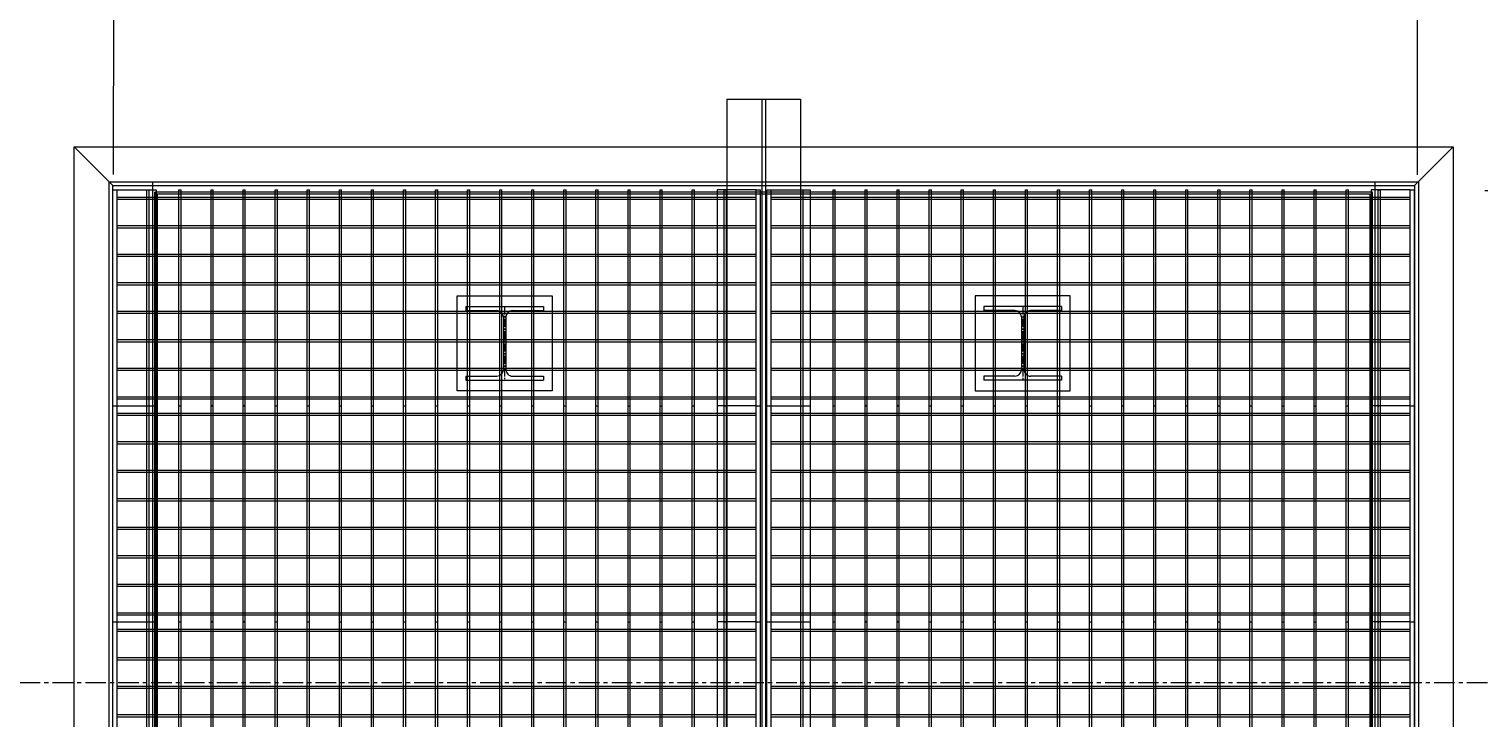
# Model space of a CAD drawing. Header units: millimetres. Extents: x 2640 to 417629, y -244569 to 49807.
# Drawn here: x 151119 to 154478, y -71775 to -70180 of the extents above; entities that cross this region are included whole.
import ezdxf

# ---------------------------------------------------------------- set-up
doc = ezdxf.new("R2010")
doc.units = ezdxf.units.MM
doc.linetypes.add('CENTER', pattern=[50.8, 31.75, -6.35, 6.35, -6.35])
doc.linetypes.add('CENTER2', pattern=[28.575, 19.05, -3.175, 3.175, -3.175])
doc.layers.get('Defpoints').update_dxf_attribs({"lineweight": 9})
for name, color, linetype, lineweight in [('AXE', 1, 'CENTER', 30), ('CACHÉ', 3, 'Continuous', 0), ('Maillage', 1, 'Continuous', 5)]:
    doc.layers.add(name, color=color, linetype=linetype, lineweight=lineweight)
doc.styles.add('ARIAL_BOLD', font='arial.ttf')
doc.dimstyles.new('ECHE 250', dxfattribs={"dimscale": 250, "dimtxt": 2.5, "dimasz": 1.5, "dimexe": 1.25, "dimexo": 0.625, "dimgap": 0.25, "dimtad": 1, "dimdec": 0, "dimtxsty": 'ARIAL_BOLD', "dimcen": 2.5, "dimclrd": 4, "dimclre": 4, "dimclrt": 6, "dimadec": 0, "dimazin": 0, "dimtfac": 1, "dimtdec": 0, "dimtmove": 0, "dimatfit": 3, "dimfxl": 1, "dimlwd": 13, "dimlwe": 13, "dimarcsym": 0})

# ---------------------------------------------------------------- blocks, each defined once
blk = doc.blocks.new('*D45')
at = {"color": 4, "lineweight": 13, "transparency": 16777216}
for p, q in [((151315.2, -70517), (151315.5, -69645.9)), ((154335.2, -70517.9), (154335.5, -69646.7)), ((151690.4, -69958.5), (153960.4, -69959.1))]:
    blk.add_line(p, q, dxfattribs=at)
at = {"color": 4, "transparency": 16777216}
for points in [[(151690.4, -69896), (151690.4, -70021), (151315.4, -69958.4)], [(153960.4, -69896.6), (153960.4, -70021.6), (154335.4, -69959.2)]]:
    blk.add_solid(points, dxfattribs=at)
at = {"layer": 'Defpoints', "color": 0, "transparency": 16777216}
for p in [(154335.4, -69959.2), (151315.2, -70673.2), (154335.2, -70674.1)]:
    blk.add_point(p, dxfattribs=at)
at = {"color": 6, "transparency": 16777216, "insert": (152825.5, -69577), "char_height": 625, "attachment_point": 5, "rotation": 359.9837, "style": 'ARIAL_BOLD'}
blk.add_mtext('3020', dxfattribs=at)
blk = doc.blocks.new('*D46')
at = {"color": 4, "lineweight": 13, "transparency": 16777216}
for p, q in [((154491.5, -70554.1), (156889.4, -70554.8)), ((156576.7, -70929.7), (156576.1, -73199.7)), ((154490.6, -73574.1), (156888.5, -73574.8))]:
    blk.add_line(p, q, dxfattribs=at)
at = {"color": 4, "transparency": 16777216}
for points in [[(156514.2, -70929.7), (156639.2, -70929.8), (156576.9, -70554.7)], [(156513.6, -73199.7), (156638.6, -73199.8), (156576, -73574.7)]]:
    blk.add_solid(points, dxfattribs=at)
at = {"layer": 'Defpoints', "color": 0, "transparency": 16777216}
for p in [(154335.2, -70554.1), (154334.4, -73574.1), (156576, -73574.7)]:
    blk.add_point(p, dxfattribs=at)
at = {"color": 6, "transparency": 16777216, "insert": (156194.6, -72064.6), "char_height": 625, "attachment_point": 5, "rotation": 89.9837, "style": 'ARIAL_BOLD'}
blk.add_mtext('3020', dxfattribs=at)
blk = doc.blocks.new('A$C1642392A')
at = {"color": 253, "lineweight": 5}
for p, q in [((-3020, -2658, 0), (-3110, -2568, 0)), ((-3110, -5763, 0), (-3110, -2568, 0)), ((-3110, -2568, 0), (90, -2568, 0)), ((-3020, -5673, 0), (-3020, -2658, 0)), ((-3020, -2658, 0), (0, -2658, 0)), ((-3010, -2668, 0), (-3010, -2658, 0)), ((-2510, -2658, 0), (-3010, -2658, 0)), ((-2510, -2668, 0), (-3010, -2668, 0)), ((-3010, -2668, 0), (-3010, -2758, 0)), ((-2993.5, -4148, 0), (-2993.5, -2668, 0)), ((-2988.5, -4148, 0), (-2988.5, -2668, 0)), ((-2927.5, -4148, 0), (-2927.5, -2668, 0)), ((-2922.5, -4148, 0), (-2922.5, -2668, 0)), ((-2861.5, -4148, 0), (-2861.5, -2668, 0)), ((-2856.5, -4148, 0), (-2856.5, -2668, 0)), ((-2795.5, -4148, 0), (-2795.5, -2668, 0)), ((-2790.5, -4148, 0), (-2790.5, -2668, 0)), ((-2729.5, -4148, 0), (-2729.5, -2668, 0)), ((-2724.5, -4148, 0), (-2724.5, -2668, 0)), ((-2663.5, -4148, 0), (-2663.5, -2668, 0)), ((-2658.5, -4148, 0), (-2658.5, -2668, 0)), ((-2597.5, -4148, 0), (-2597.5, -2668, 0)), ((-2592.5, -4148, 0), (-2592.5, -2668, 0)), ((-2531.5, -4148, 0), (-2531.5, -2668, 0)), ((-2526.5, -4148, 0), (-2526.5, -2668, 0)), ((-2510, -2668, 0), (-2510, -2658, 0)), ((-2510, -2668, 0), (-2510, -2658, 0)), ((-2010, -2658, 0), (-2510, -2658, 0)), ((-2510, -2668, 0), (-2510, -2758, 0)), ((-2010, -2668, 0), (-2510, -2668, 0)), ((-2510, -2668, 0), (-2510, -2758, 0)), ((-2493.5, -4148, 0), (-2493.5, -2668, 0)), ((-2488.5, -4148, 0), (-2488.5, -2668, 0)), ((-2427.5, -4148, 0), (-2427.5, -2668, 0)), ((-2422.5, -4148, 0), (-2422.5, -2668, 0)), ((-2361.5, -4148, 0), (-2361.5, -2668, 0)), ((-2356.5, -4148, 0), (-2356.5, -2668, 0)), ((-2295.5, -4148, 0), (-2295.5, -2668, 0)), ((-2290.5, -4148, 0), (-2290.5, -2668, 0)), ((-2229.5, -4148, 0), (-2229.5, -2668, 0)), ((-2224.5, -4148, 0), (-2224.5, -2668, 0)), ((-2163.5, -4148, 0), (-2163.5, -2668, 0)), ((-2158.5, -4148, 0), (-2158.5, -2668, 0)), ((-2097.5, -4148, 0), (-2097.5, -2668, 0)), ((-2092.5, -4148, 0), (-2092.5, -2668, 0)), ((-2031.5, -4148, 0), (-2031.5, -2668, 0)), ((-2026.5, -4148, 0), (-2026.5, -2668, 0)), ((-2010, -2668, 0), (-2010, -2658, 0)), ((-2010, -2668, 0), (-2010, -2658, 0)), ((-1510, -2658, 0), (-2010, -2658, 0)), ((-2010, -2668, 0), (-2010, -2758, 0)), ((-1510, -2668, 0), (-2010, -2668, 0)), ((-2010, -2668, 0), (-2010, -2758, 0)), ((-1993.5, -4148, 0), (-1993.5, -2668, 0)), ((-1988.5, -4148, 0), (-1988.5, -2668, 0)), ((-1927.5, -4148, 0), (-1927.5, -2668, 0)), ((-1922.5, -4148, 0), (-1922.5, -2668, 0)), ((-1861.5, -4148, 0), (-1861.5, -2668, 0)), ((-1856.5, -4148, 0), (-1856.5, -2668, 0)), ((-1795.5, -4148, 0), (-1795.5, -2668, 0)), ((-1790.5, -4148, 0), (-1790.5, -2668, 0)), ((-3010, -2741.8, 0), (-3010, -2736.8, 0)), ((-2510, -2736.8, 0), (-3010, -2736.8, 0)), ((-2510, -2741.8, 0), (-3010, -2741.8, 0)), ((-2510, -2741.8, 0), (-2510, -2736.8, 0)), ((-2510, -2741.8, 0), (-2510, -2736.8, 0)), ((-2010, -2736.8, 0), (-2510, -2736.8, 0)), ((-2010, -2741.8, 0), (-2510, -2741.8, 0)), ((-2010, -2741.8, 0), (-2010, -2736.8, 0)), ((-2010, -2741.8, 0), (-2010, -2736.8, 0)), ((-1510, -2736.8, 0), (-2010, -2736.8, 0)), ((-1510, -2741.8, 0), (-2010, -2741.8, 0)), ((-3010, -2758, 0), (-2510, -2758, 0)), ((-2510, -2758, 0), (-2010, -2758, 0)), ((-2010, -2758, 0), (-1510, -2758, 0)), ((-3010, -2816.1, 0), (-3010, -2811.1, 0)), ((-2510, -2811.1, 0), (-3010, -2811.1, 0)), ((-2510, -2816.1, 0), (-3010, -2816.1, 0)), ((-2510, -2816.1, 0), (-2510, -2811.1, 0)), ((-2510, -2816.1, 0), (-2510, -2811.1, 0)), ((-2010, -2811.1, 0), (-2510, -2811.1, 0)), ((-2010, -2816.1, 0), (-2510, -2816.1, 0)), ((-2010, -2816.1, 0), (-2010, -2811.1, 0)), ((-2010, -2816.1, 0), (-2010, -2811.1, 0)), ((-1510, -2811.1, 0), (-2010, -2811.1, 0)), ((-1510, -2816.1, 0), (-2010, -2816.1, 0)), ((-3010, -2890.4, 0), (-3010, -2885.4, 0)), ((-2510, -2885.4, 0), (-3010, -2885.4, 0)), ((-2510, -2890.4, 0), (-2510, -2885.4, 0)), ((-2510, -2890.4, 0), (-2510, -2885.4, 0)), ((-2010, -2885.4, 0), (-2510, -2885.4, 0)), ((-2010, -2890.4, 0), (-2010, -2885.4, 0)), ((-2010, -2890.4, 0), (-2010, -2885.4, 0)), ((-1510, -2885.4, 0), (-2010, -2885.4, 0)), ((-2510, -2890.4, 0), (-3010, -2890.4, 0)), ((-2010, -2890.4, 0), (-2510, -2890.4, 0)), ((-1510, -2890.4, 0), (-2010, -2890.4, 0)), ((-3010, -2964.7, 0), (-3010, -2959.7, 0)), ((-2510, -2959.7, 0), (-3010, -2959.7, 0)), ((-2510, -2964.7, 0), (-3010, -2964.7, 0)), ((-2510, -2964.7, 0), (-2510, -2959.7, 0)), ((-2510, -2964.7, 0), (-2510, -2959.7, 0)), ((-2010, -2959.7, 0), (-2510, -2959.7, 0)), ((-2010, -2964.7, 0), (-2510, -2964.7, 0)), ((-2010, -2964.7, 0), (-2010, -2959.7, 0)), ((-2010, -2964.7, 0), (-2010, -2959.7, 0)), ((-1510, -2959.7, 0), (-2010, -2959.7, 0)), ((-1510, -2964.7, 0), (-2010, -2964.7, 0)), ((-3010, -3039, 0), (-3010, -3034, 0)), ((-2510, -3034, 0), (-3010, -3034, 0)), ((-2510, -3039, 0), (-3010, -3039, 0)), ((-2510, -3039, 0), (-2510, -3034, 0)), ((-2510, -3039, 0), (-2510, -3034, 0)), ((-2010, -3034, 0), (-2510, -3034, 0)), ((-2010, -3039, 0), (-2510, -3039, 0)), ((-2010, -3039, 0), (-2010, -3034, 0)), ((-2010, -3039, 0), (-2010, -3034, 0)), ((-1510, -3034, 0), (-2010, -3034, 0)), ((-1510, -3039, 0), (-2010, -3039, 0)), ((-3010, -3113.3, 0), (-3010, -3108.3, 0)), ((-2510, -3108.3, 0), (-3010, -3108.3, 0)), ((-2510, -3113.3, 0), (-3010, -3113.3, 0)), ((-2510, -3113.3, 0), (-2510, -3108.3, 0)), ((-2510, -3113.3, 0), (-2510, -3108.3, 0)), ((-2010, -3108.3, 0), (-2510, -3108.3, 0)), ((-2010, -3113.3, 0), (-2510, -3113.3, 0)), ((-2010, -3113.3, 0), (-2010, -3108.3, 0)), ((-2010, -3113.3, 0), (-2010, -3108.3, 0)), ((-1510, -3108.3, 0), (-2010, -3108.3, 0)), ((-1510, -3113.3, 0), (-2010, -3113.3, 0)), ((-3010, -3187.6, 0), (-3010, -3182.6, 0)), ((-2510, -3182.6, 0), (-3010, -3182.6, 0)), ((-2510, -3187.6, 0), (-3010, -3187.6, 0)), ((-2510, -3187.6, 0), (-2510, -3182.6, 0)), ((-2510, -3187.6, 0), (-2510, -3182.6, 0)), ((-2010, -3182.6, 0), (-2510, -3182.6, 0)), ((-2010, -3187.6, 0), (-2510, -3187.6, 0)), ((-2010, -3187.6, 0), (-2010, -3182.6, 0)), ((-2010, -3187.6, 0), (-2010, -3182.6, 0)), ((-1510, -3182.6, 0), (-2010, -3182.6, 0)), ((-1510, -3187.6, 0), (-2010, -3187.6, 0)), ((-3010, -3261.9, 0), (-3010, -3256.9, 0)), ((-2510, -3256.9, 0), (-3010, -3256.9, 0)), ((-2510, -3261.9, 0), (-2510, -3256.9, 0)), ((-2510, -3261.9, 0), (-2510, -3256.9, 0)), ((-2010, -3256.9, 0), (-2510, -3256.9, 0)), ((-2010, -3261.9, 0), (-2010, -3256.9, 0)), ((-2010, -3261.9, 0), (-2010, -3256.9, 0)), ((-1510, -3256.9, 0), (-2010, -3256.9, 0)), ((-2510, -3261.9, 0), (-3010, -3261.9, 0)), ((-2010, -3261.9, 0), (-2510, -3261.9, 0)), ((-1510, -3261.9, 0), (-2010, -3261.9, 0)), ((-3010, -3336.2, 0), (-3010, -3331.2, 0)), ((-2510, -3331.2, 0), (-3010, -3331.2, 0)), ((-2510, -3336.2, 0), (-3010, -3336.2, 0)), ((-2510, -3336.2, 0), (-2510, -3331.2, 0)), ((-2510, -3336.2, 0), (-2510, -3331.2, 0)), ((-2010, -3331.2, 0), (-2510, -3331.2, 0)), ((-2010, -3336.2, 0), (-2510, -3336.2, 0)), ((-2010, -3336.2, 0), (-2010, -3331.2, 0)), ((-2010, -3336.2, 0), (-2010, -3331.2, 0)), ((-1510, -3331.2, 0), (-2010, -3331.2, 0)), ((-1510, -3336.2, 0), (-2010, -3336.2, 0)), ((-3010, -3410.5, 0), (-3010, -3405.5, 0)), ((-2510, -3405.5, 0), (-3010, -3405.5, 0)), ((-2510, -3410.5, 0), (-3010, -3410.5, 0)), ((-2510, -3410.5, 0), (-2510, -3405.5, 0)), ((-2510, -3410.5, 0), (-2510, -3405.5, 0)), ((-2010, -3405.5, 0), (-2510, -3405.5, 0)), ((-2010, -3410.5, 0), (-2510, -3410.5, 0)), ((-2010, -3410.5, 0), (-2010, -3405.5, 0)), ((-2010, -3410.5, 0), (-2010, -3405.5, 0)), ((-1510, -3405.5, 0), (-2010, -3405.5, 0)), ((-1510, -3410.5, 0), (-2010, -3410.5, 0)), ((-3010, -3484.8, 0), (-3010, -3479.8, 0)), ((-2510, -3479.8, 0), (-3010, -3479.8, 0)), ((-2510, -3484.8, 0), (-3010, -3484.8, 0)), ((-2510, -3484.8, 0), (-2510, -3479.8, 0)), ((-2510, -3484.8, 0), (-2510, -3479.8, 0)), ((-2010, -3479.8, 0), (-2510, -3479.8, 0)), ((-2010, -3484.8, 0), (-2510, -3484.8, 0)), ((-2010, -3484.8, 0), (-2010, -3479.8, 0)), ((-2010, -3484.8, 0), (-2010, -3479.8, 0)), ((-1510, -3479.8, 0), (-2010, -3479.8, 0)), ((-1510, -3484.8, 0), (-2010, -3484.8, 0)), ((-3010, -3559.1, 0), (-3010, -3554.1, 0)), ((-2510, -3554.1, 0), (-3010, -3554.1, 0)), ((-2510, -3559.1, 0), (-3010, -3559.1, 0)), ((-2510, -3559.1, 0), (-2510, -3554.1, 0)), ((-2510, -3559.1, 0), (-2510, -3554.1, 0)), ((-2010, -3554.1, 0), (-2510, -3554.1, 0)), ((-2010, -3559.1, 0), (-2510, -3559.1, 0)), ((-2010, -3559.1, 0), (-2010, -3554.1, 0)), ((-2010, -3559.1, 0), (-2010, -3554.1, 0)), ((-1510, -3554.1, 0), (-2010, -3554.1, 0)), ((-1510, -3559.1, 0), (-2010, -3559.1, 0)), ((-3010, -3633.4, 0), (-3010, -3628.4, 0)), ((-2510, -3628.4, 0), (-3010, -3628.4, 0)), ((-2510, -3633.4, 0), (-3010, -3633.4, 0)), ((-2510, -3633.4, 0), (-2510, -3628.4, 0)), ((-2510, -3633.4, 0), (-2510, -3628.4, 0)), ((-2010, -3628.4, 0), (-2510, -3628.4, 0)), ((-2010, -3633.4, 0), (-2510, -3633.4, 0)), ((-2010, -3633.4, 0), (-2010, -3628.4, 0)), ((-2010, -3633.4, 0), (-2010, -3628.4, 0)), ((-1510, -3628.4, 0), (-2010, -3628.4, 0)), ((-1510, -3633.4, 0), (-2010, -3633.4, 0)), ((-3010, -3707.7, 0), (-3010, -3702.7, 0)), ((-2510, -3702.7, 0), (-3010, -3702.7, 0)), ((-2510, -3707.7, 0), (-3010, -3707.7, 0)), ((-2510, -3707.7, 0), (-2510, -3702.7, 0)), ((-2510, -3707.7, 0), (-2510, -3702.7, 0)), ((-2010, -3702.7, 0), (-2510, -3702.7, 0)), ((-2010, -3707.7, 0), (-2510, -3707.7, 0)), ((-2010, -3707.7, 0), (-2010, -3702.7, 0)), ((-2010, -3707.7, 0), (-2010, -3702.7, 0)), ((-1510, -3702.7, 0), (-2010, -3702.7, 0)), ((-1510, -3707.7, 0), (-2010, -3707.7, 0)), ((-3010, -3782, 0), (-3010, -3777, 0)), ((-2510, -3777, 0), (-3010, -3777, 0)), ((-2510, -3782, 0), (-3010, -3782, 0)), ((-2510, -3782, 0), (-2510, -3777, 0)), ((-2510, -3782, 0), (-2510, -3777, 0)), ((-2010, -3777, 0), (-2510, -3777, 0)), ((-2010, -3782, 0), (-2510, -3782, 0)), ((-2010, -3782, 0), (-2010, -3777, 0)), ((-2010, -3782, 0), (-2010, -3777, 0)), ((-1510, -3777, 0), (-2010, -3777, 0)), ((-1510, -3782, 0), (-2010, -3782, 0)), ((-3010, -3856.3, 0), (-3010, -3851.3, 0)), ((-2510, -3851.3, 0), (-3010, -3851.3, 0)), ((-2510, -3856.3, 0), (-3010, -3856.3, 0)), ((-2510, -3851.3, 0), (-2510, -3856.3, 0)), ((-2510, -3856.3, 0), (-2510, -3851.3, 0)), ((-2010, -3851.3, 0), (-2510, -3851.3, 0)), ((-2010, -3856.3, 0), (-2510, -3856.3, 0)), ((-2010, -3851.3, 0), (-2010, -3856.3, 0)), ((-2010, -3856.3, 0), (-2010, -3851.3, 0)), ((-1510, -3851.3, 0), (-2010, -3851.3, 0)), ((-1510, -3856.3, 0), (-2010, -3856.3, 0)), ((-3010, -3930.6, 0), (-3010, -3925.6, 0)), ((-2510, -3925.6, 0), (-3010, -3925.6, 0)), ((-2510, -3925.6, 0), (-2510, -3930.6, 0)), ((-2510, -3930.6, 0), (-2510, -3925.6, 0)), ((-2010, -3925.6, 0), (-2510, -3925.6, 0)), ((-2010, -3925.6, 0), (-2010, -3930.6, 0)), ((-2010, -3930.6, 0), (-2010, -3925.6, 0)), ((-1510, -3925.6, 0), (-2010, -3925.6, 0)), ((-2510, -3930.6, 0), (-3010, -3930.6, 0)), ((-2010, -3930.6, 0), (-2510, -3930.6, 0)), ((-1510, -3930.6, 0), (-2010, -3930.6, 0)), ((-3010, -4004.9, 0), (-3010, -3999.9, 0)), ((-2510, -3999.9, 0), (-3010, -3999.9, 0)), ((-2510, -4004.9, 0), (-3010, -4004.9, 0)), ((-2510, -4004.9, 0), (-2510, -3999.9, 0)), ((-2510, -4004.9, 0), (-2510, -3999.9, 0)), ((-2010, -3999.9, 0), (-2510, -3999.9, 0)), ((-2010, -4004.9, 0), (-2510, -4004.9, 0)), ((-2010, -4004.9, 0), (-2010, -3999.9, 0)), ((-2010, -4004.9, 0), (-2010, -3999.9, 0)), ((-1510, -3999.9, 0), (-2010, -3999.9, 0)), ((-1510, -4004.9, 0), (-2010, -4004.9, 0)), ((-3010, -4058, 0), (-2510, -4058, 0)), ((-3010, -4148, 0), (-3010, -4058, 0)), ((-2510, -4148, 0), (-2510, -4058, 0)), ((-2510, -4058, 0), (-2010, -4058, 0)), ((-2510, -4148, 0), (-2510, -4058, 0)), ((-2010, -4148, 0), (-2010, -4058, 0)), ((-2010, -4058, 0), (-1510, -4058, 0)), ((-2010, -4148, 0), (-2010, -4058, 0)), ((-3220, -4250.5, 0), (-3220, -4080.5, 0)), ((-3220, -4080.5, 0), (200, -4080.5, 0)), ((-3220, -4235.5, 0), (-3220, -4095.5, 0)), ((-3010, -4079.2, 0), (-3010, -4074.2, 0)), ((-2510, -4074.2, 0), (-3010, -4074.2, 0)), ((-2510, -4079.2, 0), (-3010, -4079.2, 0)), ((-2510, -4079.2, 0), (-2510, -4074.2, 0)), ((-2510, -4079.2, 0), (-2510, -4074.2, 0)), ((-2010, -4074.2, 0), (-2510, -4074.2, 0)), ((-2010, -4079.2, 0), (-2510, -4079.2, 0)), ((-2010, -4079.2, 0), (-2010, -4074.2, 0)), ((-2010, -4079.2, 0), (-2010, -4074.2, 0)), ((-1510, -4074.2, 0), (-2010, -4074.2, 0)), ((-1510, -4079.2, 0), (-2010, -4079.2, 0)), ((-3010, -4158, 0), (-3010, -4148, 0)), ((-2510, -4148, 0), (-3010, -4148, 0)), ((-2510, -4158, 0), (-3010, -4158, 0)), ((-2510, -4158, 0), (-2510, -4148, 0)), ((-2510, -4158, 0), (-2510, -4148, 0)), ((-2010, -4148, 0), (-2510, -4148, 0)), ((-2010, -4158, 0), (-2510, -4158, 0)), ((-2010, -4158, 0), (-2010, -4148, 0)), ((-2010, -4158, 0), (-2010, -4148, 0)), ((-1510, -4148, 0), (-2010, -4148, 0)), ((-1510, -4158, 0), (-2010, -4158, 0)), ((-3010, -4183, 0), (-3010, -4173, 0)), ((-2510, -4173, 0), (-3010, -4173, 0)), ((-2510, -4183, 0), (-3010, -4183, 0)), ((-3010, -4183, 0), (-3010, -4273, 0)), ((-2993.5, -5663, 0), (-2993.5, -4183, 0)), ((-2988.5, -5663, 0), (-2988.5, -4183, 0)), ((-2927.5, -5663, 0), (-2927.5, -4183, 0)), ((-2922.5, -5663, 0), (-2922.5, -4183, 0)), ((-2861.5, -5663, 0), (-2861.5, -4183, 0)), ((-2856.5, -5663, 0), (-2856.5, -4183, 0)), ((-2795.5, -5663, 0), (-2795.5, -4183, 0)), ((-2790.5, -5663, 0), (-2790.5, -4183, 0)), ((-2729.5, -5663, 0), (-2729.5, -4183, 0)), ((-2724.5, -5663, 0), (-2724.5, -4183, 0)), ((-2663.5, -5663, 0), (-2663.5, -4183, 0)), ((-2658.5, -5663, 0), (-2658.5, -4183, 0)), ((-2597.5, -5663, 0), (-2597.5, -4183, 0)), ((-2592.5, -5663, 0), (-2592.5, -4183, 0)), ((-2531.5, -5663, 0), (-2531.5, -4183, 0)), ((-2526.5, -5663, 0), (-2526.5, -4183, 0)), ((-2510, -4183, 0), (-2510, -4173, 0)), ((-2510, -4183, 0), (-2510, -4173, 0)), ((-2010, -4173, 0), (-2510, -4173, 0)), ((-2510, -4183, 0), (-2510, -4273, 0)), ((-2010, -4183, 0), (-2510, -4183, 0)), ((-2510, -4183, 0), (-2510, -4273, 0)), ((-2493.5, -5663, 0), (-2493.5, -4183, 0)), ((-2488.5, -5663, 0), (-2488.5, -4183, 0)), ((-2427.5, -5663, 0), (-2427.5, -4183, 0)), ((-2422.5, -5663, 0), (-2422.5, -4183, 0)), ((-2361.5, -5663, 0), (-2361.5, -4183, 0)), ((-2356.5, -5663, 0), (-2356.5, -4183, 0)), ((-2295.5, -5663, 0), (-2295.5, -4183, 0)), ((-2290.5, -5663, 0), (-2290.5, -4183, 0)), ((-2229.5, -5663, 0), (-2229.5, -4183, 0)), ((-2224.5, -5663, 0), (-2224.5, -4183, 0)), ((-2163.5, -5663, 0), (-2163.5, -4183, 0)), ((-2158.5, -5663, 0), (-2158.5, -4183, 0)), ((-2097.5, -5663, 0), (-2097.5, -4183, 0)), ((-2092.5, -5663, 0), (-2092.5, -4183, 0)), ((-2031.5, -5663, 0), (-2031.5, -4183, 0)), ((-2026.5, -5663, 0), (-2026.5, -4183, 0)), ((-2010, -4183, 0), (-2010, -4173, 0)), ((-2010, -4183, 0), (-2010, -4173, 0)), ((-1510, -4173, 0), (-2010, -4173, 0)), ((-2010, -4183, 0), (-2010, -4273, 0)), ((-1510, -4183, 0), (-2010, -4183, 0)), ((-2010, -4183, 0), (-2010, -4273, 0)), ((-1993.5, -5663, 0), (-1993.5, -4183, 0)), ((-1988.5, -5663, 0), (-1988.5, -4183, 0)), ((-1927.5, -5663, 0), (-1927.5, -4183, 0)), ((-1922.5, -5663, 0), (-1922.5, -4183, 0)), ((-1861.5, -5663, 0), (-1861.5, -4183, 0)), ((-1856.5, -5663, 0), (-1856.5, -4183, 0)), ((-1795.5, -5663, 0), (-1795.5, -4183, 0)), ((-1790.5, -5663, 0), (-1790.5, -4183, 0)), ((-3220, -4250.5, 0), (200, -4250.5, 0)), ((-3010, -4256.8, 0), (-3010, -4251.8, 0)), ((-2510, -4251.8, 0), (-3010, -4251.8, 0)), ((-2510, -4256.8, 0), (-3010, -4256.8, 0)), ((-2510, -4256.8, 0), (-2510, -4251.8, 0)), ((-2510, -4256.8, 0), (-2510, -4251.8, 0)), ((-2010, -4251.8, 0), (-2510, -4251.8, 0)), ((-2010, -4256.8, 0), (-2510, -4256.8, 0)), ((-2010, -4256.8, 0), (-2010, -4251.8, 0)), ((-2010, -4256.8, 0), (-2010, -4251.8, 0)), ((-1510, -4251.8, 0), (-2010, -4251.8, 0)), ((-1510, -4256.8, 0), (-2010, -4256.8, 0)), ((-3010, -4273, 0), (-2510, -4273, 0)), ((-2510, -4273, 0), (-2010, -4273, 0)), ((-2010, -4273, 0), (-1510, -4273, 0)), ((-3010, -4331.1, 0), (-3010, -4326.1, 0)), ((-2510, -4326.1, 0), (-3010, -4326.1, 0)), ((-2510, -4331.1, 0), (-3010, -4331.1, 0)), ((-2510, -4331.1, 0), (-2510, -4326.1, 0)), ((-2510, -4331.1, 0), (-2510, -4326.1, 0)), ((-2010, -4326.1, 0), (-2510, -4326.1, 0)), ((-2010, -4331.1, 0), (-2510, -4331.1, 0)), ((-2010, -4331.1, 0), (-2010, -4326.1, 0)), ((-2010, -4331.1, 0), (-2010, -4326.1, 0)), ((-1510, -4326.1, 0), (-2010, -4326.1, 0)), ((-1510, -4331.1, 0), (-2010, -4331.1, 0)), ((-3010, -4405.4, 0), (-3010, -4400.4, 0)), ((-2510, -4400.4, 0), (-3010, -4400.4, 0)), ((-2510, -4405.4, 0), (-3010, -4405.4, 0)), ((-2510, -4405.4, 0), (-2510, -4400.4, 0)), ((-2510, -4405.4, 0), (-2510, -4400.4, 0)), ((-2010, -4400.4, 0), (-2510, -4400.4, 0)), ((-2010, -4405.4, 0), (-2510, -4405.4, 0)), ((-2010, -4405.4, 0), (-2010, -4400.4, 0)), ((-2010, -4405.4, 0), (-2010, -4400.4, 0)), ((-1510, -4400.4, 0), (-2010, -4400.4, 0)), ((-1510, -4405.4, 0), (-2010, -4405.4, 0)), ((-3010, -4479.7, 0), (-3010, -4474.7, 0)), ((-2510, -4474.7, 0), (-3010, -4474.7, 0)), ((-2510, -4479.7, 0), (-3010, -4479.7, 0)), ((-2510, -4479.7, 0), (-2510, -4474.7, 0)), ((-2510, -4479.7, 0), (-2510, -4474.7, 0)), ((-2010, -4474.7, 0), (-2510, -4474.7, 0)), ((-2010, -4479.7, 0), (-2510, -4479.7, 0)), ((-2010, -4479.7, 0), (-2010, -4474.7, 0)), ((-2010, -4479.7, 0), (-2010, -4474.7, 0)), ((-1510, -4474.7, 0), (-2010, -4474.7, 0)), ((-1510, -4479.7, 0), (-2010, -4479.7, 0)), ((-3010, -4554, 0), (-3010, -4549, 0)), ((-2510, -4549, 0), (-3010, -4549, 0)), ((-2510, -4554, 0), (-3010, -4554, 0)), ((-2510, -4554, 0), (-2510, -4549, 0)), ((-2510, -4554, 0), (-2510, -4549, 0)), ((-2010, -4549, 0), (-2510, -4549, 0)), ((-2010, -4554, 0), (-2510, -4554, 0)), ((-2010, -4554, 0), (-2010, -4549, 0)), ((-2010, -4554, 0), (-2010, -4549, 0)), ((-1510, -4549, 0), (-2010, -4549, 0)), ((-1510, -4554, 0), (-2010, -4554, 0)), ((-3010, -4628.3, 0), (-3010, -4623.3, 0)), ((-2510, -4623.3, 0), (-3010, -4623.3, 0)), ((-2510, -4628.3, 0), (-3010, -4628.3, 0)), ((-2510, -4628.3, 0), (-2510, -4623.3, 0)), ((-2510, -4628.3, 0), (-2510, -4623.3, 0)), ((-2010, -4623.3, 0), (-2510, -4623.3, 0)), ((-2010, -4628.3, 0), (-2510, -4628.3, 0)), ((-2010, -4628.3, 0), (-2010, -4623.3, 0)), ((-2010, -4628.3, 0), (-2010, -4623.3, 0)), ((-1510, -4623.3, 0), (-2010, -4623.3, 0)), ((-1510, -4628.3, 0), (-2010, -4628.3, 0)), ((-3010, -4702.6, 0), (-3010, -4697.6, 0)), ((-2510, -4697.6, 0), (-3010, -4697.6, 0)), ((-2510, -4702.6, 0), (-2510, -4697.6, 0)), ((-2510, -4702.6, 0), (-2510, -4697.6, 0)), ((-2010, -4697.6, 0), (-2510, -4697.6, 0)), ((-2010, -4702.6, 0), (-2010, -4697.6, 0)), ((-2010, -4702.6, 0), (-2010, -4697.6, 0)), ((-1510, -4697.6, 0), (-2010, -4697.6, 0)), ((-2510, -4702.6, 0), (-3010, -4702.6, 0)), ((-2010, -4702.6, 0), (-2510, -4702.6, 0)), ((-1510, -4702.6, 0), (-2010, -4702.6, 0)), ((-3010, -4776.9, 0), (-3010, -4771.9, 0)), ((-2510, -4771.9, 0), (-3010, -4771.9, 0)), ((-2510, -4776.9, 0), (-3010, -4776.9, 0)), ((-2510, -4776.9, 0), (-2510, -4771.9, 0)), ((-2510, -4776.9, 0), (-2510, -4771.9, 0)), ((-2010, -4771.9, 0), (-2510, -4771.9, 0)), ((-2010, -4776.9, 0), (-2510, -4776.9, 0)), ((-2010, -4776.9, 0), (-2010, -4771.9, 0)), ((-2010, -4776.9, 0), (-2010, -4771.9, 0)), ((-1510, -4771.9, 0), (-2010, -4771.9, 0)), ((-1510, -4776.9, 0), (-2010, -4776.9, 0)), ((-3010, -4851.2, 0), (-3010, -4846.2, 0)), ((-2510, -4846.2, 0), (-3010, -4846.2, 0)), ((-2510, -4851.2, 0), (-3010, -4851.2, 0)), ((-2510, -4851.2, 0), (-2510, -4846.2, 0)), ((-2510, -4851.2, 0), (-2510, -4846.2, 0)), ((-2010, -4846.2, 0), (-2510, -4846.2, 0)), ((-2010, -4851.2, 0), (-2510, -4851.2, 0)), ((-2010, -4851.2, 0), (-2010, -4846.2, 0)), ((-2010, -4851.2, 0), (-2010, -4846.2, 0)), ((-1510, -4846.2, 0), (-2010, -4846.2, 0)), ((-1510, -4851.2, 0), (-2010, -4851.2, 0)), ((-3010, -4925.5, 0), (-3010, -4920.5, 0)), ((-2510, -4920.5, 0), (-3010, -4920.5, 0)), ((-2510, -4925.5, 0), (-3010, -4925.5, 0)), ((-2510, -4925.5, 0), (-2510, -4920.5, 0)), ((-2510, -4925.5, 0), (-2510, -4920.5, 0)), ((-2010, -4920.5, 0), (-2510, -4920.5, 0)), ((-2010, -4925.5, 0), (-2510, -4925.5, 0)), ((-2010, -4925.5, 0), (-2010, -4920.5, 0)), ((-2010, -4925.5, 0), (-2010, -4920.5, 0)), ((-1510, -4920.5, 0), (-2010, -4920.5, 0)), ((-1510, -4925.5, 0), (-2010, -4925.5, 0)), ((-3010, -4999.8, 0), (-3010, -4994.8, 0)), ((-2510, -4994.8, 0), (-3010, -4994.8, 0)), ((-2510, -4999.8, 0), (-3010, -4999.8, 0)), ((-2510, -4999.8, 0), (-2510, -4994.8, 0)), ((-2510, -4999.8, 0), (-2510, -4994.8, 0)), ((-2010, -4994.8, 0), (-2510, -4994.8, 0)), ((-2010, -4999.8, 0), (-2510, -4999.8, 0)), ((-2010, -4999.8, 0), (-2010, -4994.8, 0)), ((-2010, -4999.8, 0), (-2010, -4994.8, 0)), ((-1510, -4994.8, 0), (-2010, -4994.8, 0)), ((-1510, -4999.8, 0), (-2010, -4999.8, 0)), ((-3010, -5074.1, 0), (-3010, -5069.1, 0)), ((-2510, -5069.1, 0), (-3010, -5069.1, 0)), ((-2510, -5074.1, 0), (-2510, -5069.1, 0)), ((-2510, -5074.1, 0), (-2510, -5069.1, 0)), ((-2010, -5069.1, 0), (-2510, -5069.1, 0)), ((-2010, -5074.1, 0), (-2010, -5069.1, 0)), ((-2010, -5074.1, 0), (-2010, -5069.1, 0)), ((-1510, -5069.1, 0), (-2010, -5069.1, 0)), ((-2510, -5074.1, 0), (-3010, -5074.1, 0)), ((-2010, -5074.1, 0), (-2510, -5074.1, 0)), ((-1510, -5074.1, 0), (-2010, -5074.1, 0)), ((-3010, -5148.4, 0), (-3010, -5143.4, 0)), ((-2510, -5143.4, 0), (-3010, -5143.4, 0)), ((-2510, -5148.4, 0), (-3010, -5148.4, 0)), ((-2510, -5148.4, 0), (-2510, -5143.4, 0)), ((-2510, -5148.4, 0), (-2510, -5143.4, 0)), ((-2010, -5143.4, 0), (-2510, -5143.4, 0)), ((-2010, -5148.4, 0), (-2510, -5148.4, 0)), ((-2010, -5148.4, 0), (-2010, -5143.4, 0)), ((-2010, -5148.4, 0), (-2010, -5143.4, 0)), ((-1510, -5143.4, 0), (-2010, -5143.4, 0)), ((-1510, -5148.4, 0), (-2010, -5148.4, 0)), ((-3010, -5222.7, 0), (-3010, -5217.7, 0)), ((-2510, -5217.7, 0), (-3010, -5217.7, 0)), ((-2510, -5222.7, 0), (-3010, -5222.7, 0)), ((-2510, -5222.7, 0), (-2510, -5217.7, 0)), ((-2510, -5222.7, 0), (-2510, -5217.7, 0)), ((-2010, -5217.7, 0), (-2510, -5217.7, 0)), ((-2010, -5222.7, 0), (-2510, -5222.7, 0)), ((-2010, -5222.7, 0), (-2010, -5217.7, 0)), ((-2010, -5222.7, 0), (-2010, -5217.7, 0)), ((-1510, -5217.7, 0), (-2010, -5217.7, 0)), ((-1510, -5222.7, 0), (-2010, -5222.7, 0)), ((-3010, -5297, 0), (-3010, -5292, 0)), ((-2510, -5292, 0), (-3010, -5292, 0)), ((-2510, -5297, 0), (-3010, -5297, 0)), ((-2510, -5297, 0), (-2510, -5292, 0)), ((-2510, -5297, 0), (-2510, -5292, 0)), ((-2010, -5292, 0), (-2510, -5292, 0)), ((-2010, -5297, 0), (-2510, -5297, 0)), ((-2010, -5297, 0), (-2010, -5292, 0)), ((-2010, -5297, 0), (-2010, -5292, 0)), ((-1510, -5292, 0), (-2010, -5292, 0)), ((-1510, -5297, 0), (-2010, -5297, 0)), ((-3010, -5371.3, 0), (-3010, -5366.3, 0)), ((-2510, -5366.3, 0), (-3010, -5366.3, 0)), ((-2510, -5371.3, 0), (-3010, -5371.3, 0)), ((-2510, -5366.3, 0), (-2510, -5371.3, 0)), ((-2510, -5371.3, 0), (-2510, -5366.3, 0)), ((-2010, -5366.3, 0), (-2510, -5366.3, 0)), ((-2010, -5371.3, 0), (-2510, -5371.3, 0)), ((-2010, -5366.3, 0), (-2010, -5371.3, 0)), ((-2010, -5371.3, 0), (-2010, -5366.3, 0)), ((-1510, -5366.3, 0), (-2010, -5366.3, 0)), ((-1510, -5371.3, 0), (-2010, -5371.3, 0)), ((-3010, -5445.6, 0), (-3010, -5440.6, 0)), ((-2510, -5440.6, 0), (-3010, -5440.6, 0)), ((-2510, -5440.6, 0), (-2510, -5445.6, 0)), ((-2510, -5445.6, 0), (-2510, -5440.6, 0)), ((-2010, -5440.6, 0), (-2510, -5440.6, 0)), ((-2010, -5440.6, 0), (-2010, -5445.6, 0)), ((-2010, -5445.6, 0), (-2010, -5440.6, 0)), ((-1510, -5440.6, 0), (-2010, -5440.6, 0)), ((-2510, -5445.6, 0), (-3010, -5445.6, 0)), ((-2010, -5445.6, 0), (-2510, -5445.6, 0)), ((-1510, -5445.6, 0), (-2010, -5445.6, 0)), ((-3010, -5519.9, 0), (-3010, -5514.9, 0)), ((-2510, -5514.9, 0), (-3010, -5514.9, 0)), ((-2510, -5519.9, 0), (-3010, -5519.9, 0)), ((-2510, -5519.9, 0), (-2510, -5514.9, 0)), ((-2510, -5519.9, 0), (-2510, -5514.9, 0)), ((-2010, -5514.9, 0), (-2510, -5514.9, 0)), ((-2010, -5519.9, 0), (-2510, -5519.9, 0)), ((-2010, -5519.9, 0), (-2010, -5514.9, 0)), ((-2010, -5519.9, 0), (-2010, -5514.9, 0)), ((-1510, -5514.9, 0), (-2010, -5514.9, 0)), ((-1510, -5519.9, 0), (-2010, -5519.9, 0)), ((-3010, -5573, 0), (-2510, -5573, 0)), ((-3010, -5663, 0), (-3010, -5573, 0)), ((-2510, -5663, 0), (-2510, -5573, 0)), ((-2510, -5573, 0), (-2010, -5573, 0)), ((-2510, -5663, 0), (-2510, -5573, 0)), ((-2010, -5663, 0), (-2010, -5573, 0)), ((-2010, -5573, 0), (-1510, -5573, 0)), ((-2010, -5663, 0), (-2010, -5573, 0)), ((-3010, -5594.2, 0), (-3010, -5589.2, 0)), ((-2510, -5589.2, 0), (-3010, -5589.2, 0)), ((-2510, -5594.2, 0), (-3010, -5594.2, 0)), ((-2510, -5594.2, 0), (-2510, -5589.2, 0)), ((-2510, -5594.2, 0), (-2510, -5589.2, 0)), ((-2010, -5589.2, 0), (-2510, -5589.2, 0)), ((-2010, -5594.2, 0), (-2510, -5594.2, 0)), ((-2010, -5594.2, 0), (-2010, -5589.2, 0)), ((-2010, -5594.2, 0), (-2010, -5589.2, 0)), ((-1510, -5589.2, 0), (-2010, -5589.2, 0)), ((-1510, -5594.2, 0), (-2010, -5594.2, 0)), ((-3020, -5673, 0), (-3110, -5763, 0)), ((0, -5673, 0), (-3020, -5673, 0)), ((-3010, -5673, 0), (-3010, -5663, 0)), ((-2510, -5663, 0), (-3010, -5663, 0)), ((-2510, -5673, 0), (-3010, -5673, 0)), ((-2510, -5673, 0), (-2510, -5663, 0)), ((-2510, -5673, 0), (-2510, -5663, 0)), ((-2010, -5663, 0), (-2510, -5663, 0)), ((-2010, -5673, 0), (-2510, -5673, 0)), ((-2010, -5673, 0), (-2010, -5663, 0)), ((-2010, -5673, 0), (-2010, -5663, 0)), ((-1510, -5663, 0), (-2010, -5663, 0)), ((-1510, -5673, 0), (-2010, -5673, 0)), ((90, -5763, 0), (-3110, -5763, 0))]:
    blk.add_line(p, q, dxfattribs=at)
at = {"color": 253, "linetype": 'Continuous', "lineweight": 5}
for p, q in [((-3005, -2755.5, 0), (-3005, -5575.5, 0)), ((-5, -2755.5, 0), (-3005, -2755.5, 0)), ((-3000, -2760.5, 0), (-3000, -5570.5, 0)), ((-10, -2760.5, 0), (-3000, -2760.5, 0)), ((-1670, -2759.6, 0), (-2997.2, -2760.5, 0)), ((-2740.5, -3475.5, 0), (-2740.5, -3655.5, 0)), ((-2740.5, -3475.5, 0), (-2731, -3475.5, 0)), ((-2731, -3475.5, 0), (-2731, -3547.5, 0)), ((-2579, -3475.5, 0), (-2579, -3547.5, 0)), ((-2579, -3475.5, 0), (-2569.5, -3475.5, 0)), ((-2569.5, -3475.5, 0), (-2569.5, -3655.5, 0)), ((-2731, -3583.5, 0), (-2731, -3655.5, 0)), ((-2716, -3562.5, 0), (-2594, -3562.5, 0)), ((-2716, -3568.5, 0), (-2594, -3568.5, 0)), ((-2579, -3583.5, 0), (-2579, -3655.5, 0)), ((-2740.5, -3655.5, 0), (-2731, -3655.5, 0)), ((-2579, -3655.5, 0), (-2569.5, -3655.5, 0)), ((-2740.5, -4855.5, 0), (-2740.5, -4675.5, 0)), ((-2740.5, -4675.5, 0), (-2731, -4675.5, 0)), ((-2731, -4747.5, 0), (-2731, -4675.5, 0)), ((-2579, -4747.5, 0), (-2579, -4675.5, 0)), ((-2579, -4675.5, 0), (-2569.5, -4675.5, 0)), ((-2569.5, -4855.5, 0), (-2569.5, -4675.5, 0)), ((-2716, -4762.5, 0), (-2594, -4762.5, 0)), ((-2716, -4768.5, 0), (-2594, -4768.5, 0)), ((-2731, -4855.5, 0), (-2731, -4783.5, 0)), ((-2579, -4855.5, 0), (-2579, -4783.5, 0)), ((-2740.5, -4855.5, 0), (-2731, -4855.5, 0)), ((-2579, -4855.5, 0), (-2569.5, -4855.5, 0)), ((-3005, -5575.5, 0), (-5, -5575.5, 0)), ((-3000, -5570.5, 0), (-10, -5570.5, 0)), ((-1670, -5571.4, 0), (-2997.2, -5570.5, 0))]:
    blk.add_line(p, q, dxfattribs=at)
for centre, start, end in [((-2716, -3547.5, 0), 180, 270), ((-2594, -3547.5, 0), 270, 0), ((-2716, -3583.5, 0), 90, 180), ((-2594, -3583.5, 0), 0, 90), ((-2716, -4747.5, 0), 180, 270), ((-2716, -4783.5, 0), 90, 180), ((-2594, -4747.5, 0), 270, 0), ((-2594, -4783.5, 0), 0, 90)]:
    blk.add_arc(centre, 15, start, end, dxfattribs=at)
at = {"layer": 'AXE', "color": 253, "linetype": 'CENTER2', "lineweight": 5}
for p, q in [((-2740.5, -3565.5, 0), (-2569.5, -3565.5, 0)), ((-2740.5, -4765.5, 0), (-2569.5, -4765.5, 0))]:
    blk.add_line(p, q, dxfattribs=at)
at = {"layer": 'CACHÉ', "color": 253, "lineweight": 5, "ltscale": 50}
for p, q in [((-3029, -5682, 0), (-3029, -2649, 0)), ((-3029, -2649, 0), (9, -2649, 0)), ((-3029, -2750, 0), (9, -2750, 0)), ((-1675, -2755.5, 0), (-3005, -2755.5, 0)), ((-2545, -3455.5, 0), (-2765, -3455.5, 0)), ((-2765, -3455.5, 0), (-2765, -3675.5, 0)), ((-2545, -3675.5, 0), (-2545, -3455.5, 0)), ((-2765, -3675.5, 0), (-2545, -3675.5, 0)), ((-3220, -4161.5, 0), (200, -4161.5, 0)), ((-3220, -4169.5, 0), (200, -4169.5, 0)), ((-2765, -4875.5, 0), (-2765, -4655.5, 0)), ((-2765, -4655.5, 0), (-2545, -4655.5, 0)), ((-2545, -4655.5, 0), (-2545, -4875.5, 0)), ((-2545, -4875.5, 0), (-2765, -4875.5, 0)), ((-1675, -5575.5, 0), (-3005, -5575.5, 0)), ((-3029, -5581, 0), (9, -5581, 0)), ((9, -5682, 0), (-3029, -5682, 0))]:
    blk.add_line(p, q, dxfattribs=at)
blk = doc.blocks.new('ssdd')
at = {"layer": 'Maillage', "linetype": 'CENTER', "lineweight": 0, "ltscale": 1.5}
blk.add_line((2172868.8, -120296.5, 0), (2172868.8, -75806.3), dxfattribs=at)
blk.add_blockref('A$C1642392A', (2174738.8, -74021.3))

msp = doc.modelspace()

# ---------------------------------------------------------------- block references
at = {"rotation": 270.0000000000001}
msp.add_blockref('ssdd', (231007.77841, 2101175.93098), dxfattribs=at)

# ---------------------------------------------------------------- dimensions: what is measured, and where the dimension line sits
at = {"color": 2}
for base, p1, p2, angle, picture, middle in [((154335.40513, -69959.24925), (151315.20172, -70673.24315), (154335.20159, -70674.10302), 359.98368641, '*D45', (152825.51391, -69576.99805)), ((156575.9907, -73574.74115), (154335.23576, -70554.10302), (154334.37589, -73574.1029), 89.98368641, '*D46', (156194.59937, -72064.63249))]:
    dim = msp.add_linear_dim(base=base, p1=p1, p2=p2, angle=angle, dimstyle='ECHE 250', dxfattribs=at)
    dim.commit()
    dim.dimension.update_dxf_attribs({"geometry": picture, "text_midpoint": middle})

doc.saveas('drawing.dxf')
